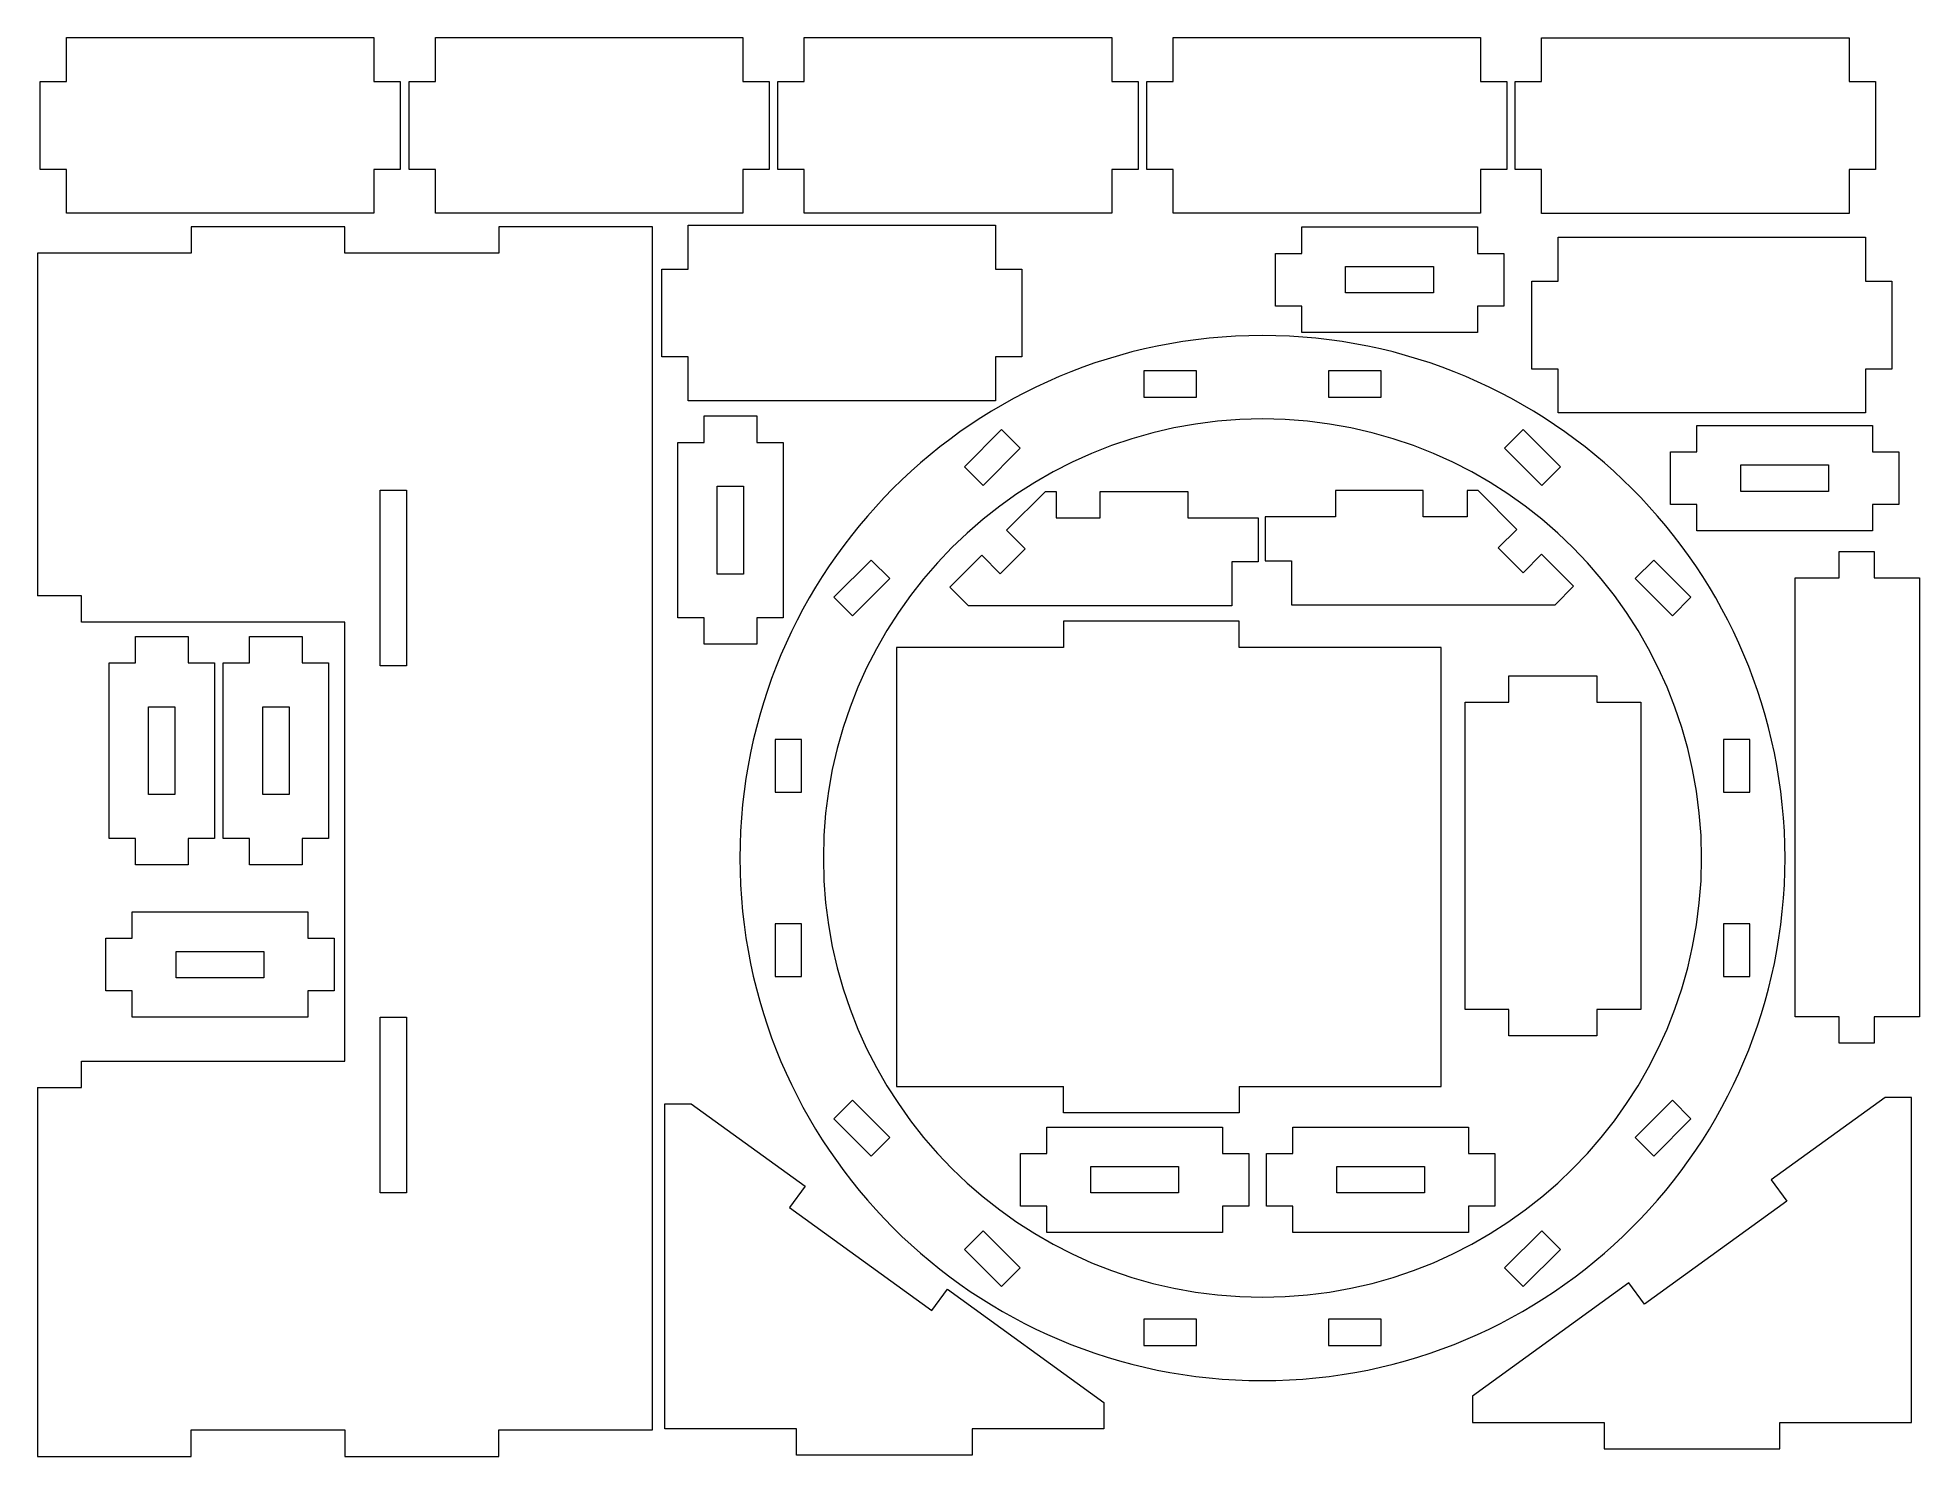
# Model space of a CAD drawing. Header units: millimetres. Extents: x 2 to 216, y 2 to 163.
import ezdxf

# ---------------------------------------------------------------- set-up
doc = ezdxf.new("R2010")
doc.units = ezdxf.units.MM
doc.layers.add('Front$1', color=7, linetype='Continuous', true_color=0xffffff)

msp = doc.modelspace()

# ---------------------------------------------------------------- linework, layer by layer
at = {"layer": 'Front$1', "color": 155, "linetype": 'Continuous', "lineweight": 18, "extrusion": (0, 1, 3.44509e-16)}
for p, q in [((4.9, 163.22), (39.9, 163.22)), ((4.9, 158.22), (4.9, 163.22)), ((39.9, 163.22), (39.9, 158.22)), ((46.9, 163.22), (81.9, 163.22)), ((46.9, 158.22), (46.9, 163.22)), ((81.9, 163.22), (81.9, 158.22)), ((88.9, 163.22), (123.9, 163.22)), ((88.9, 158.22), (88.9, 163.22)), ((123.9, 163.22), (123.9, 158.22)), ((130.9, 163.22), (165.9, 163.22)), ((130.9, 158.22), (130.9, 163.22)), ((165.9, 163.22), (165.9, 158.22)), ((172.86, 163.21), (207.86, 163.21)), ((172.86, 158.21), (172.86, 163.21)), ((207.86, 163.21), (207.86, 158.21)), ((1.9, 158.22), (4.9, 158.22)), ((1.9, 148.22), (1.9, 158.22)), ((39.9, 158.22), (42.9, 158.22)), ((42.9, 158.22), (42.9, 148.22)), ((43.9, 158.22), (46.9, 158.22)), ((43.9, 148.22), (43.9, 158.22)), ((81.9, 158.22), (84.9, 158.22)), ((84.9, 158.22), (84.9, 148.22)), ((85.9, 158.22), (88.9, 158.22)), ((85.9, 148.22), (85.9, 158.22)), ((123.9, 158.22), (126.9, 158.22)), ((126.9, 158.22), (126.9, 148.22)), ((127.9, 158.22), (130.9, 158.22)), ((127.9, 148.22), (127.9, 158.22)), ((165.9, 158.22), (168.9, 158.22)), ((168.9, 158.22), (168.9, 148.22)), ((169.86, 158.21), (172.86, 158.21)), ((169.86, 148.21), (169.86, 158.21)), ((207.86, 158.21), (210.86, 158.21)), ((210.86, 158.21), (210.86, 148.21)), ((4.9, 148.22), (1.9, 148.22)), ((4.9, 143.22), (4.9, 148.22)), ((39.9, 148.22), (39.9, 143.22)), ((42.9, 148.22), (39.9, 148.22)), ((46.9, 148.22), (43.9, 148.22)), ((46.9, 143.22), (46.9, 148.22)), ((81.9, 148.22), (81.9, 143.22)), ((84.9, 148.22), (81.9, 148.22)), ((88.9, 148.22), (85.9, 148.22)), ((88.9, 143.22), (88.9, 148.22)), ((123.9, 148.22), (123.9, 143.22)), ((126.9, 148.22), (123.9, 148.22)), ((130.9, 148.22), (127.9, 148.22)), ((130.9, 143.22), (130.9, 148.22)), ((165.9, 148.22), (165.9, 143.22)), ((168.9, 148.22), (165.9, 148.22)), ((172.86, 148.21), (169.86, 148.21)), ((172.86, 143.21), (172.86, 148.21)), ((207.86, 148.21), (207.86, 143.21)), ((210.86, 148.21), (207.86, 148.21)), ((39.9, 143.22), (4.9, 143.22)), ((19.1, 141.68), (19.1, 138.68)), ((36.6, 141.68), (19.1, 141.68)), ((36.6, 138.68), (36.6, 141.68)), ((81.9, 143.22), (46.9, 143.22)), ((71.6, 141.68), (54.1, 141.68)), ((54.1, 141.68), (54.1, 138.68)), ((71.6, 4.68), (71.6, 141.68)), ((75.68, 141.87), (110.68, 141.87)), ((75.68, 136.87), (75.68, 141.87)), ((123.9, 143.22), (88.9, 143.22)), ((110.68, 141.87), (110.68, 136.87)), ((165.9, 143.22), (130.9, 143.22)), ((145.54, 138.66), (145.54, 141.66)), ((145.54, 141.66), (165.54, 141.66)), ((165.54, 141.66), (165.54, 138.66)), ((207.86, 143.21), (172.86, 143.21)), ((174.74, 140.49), (209.74, 140.49)), ((174.74, 135.49), (174.74, 140.49)), ((209.74, 140.49), (209.74, 135.49)), ((19.1, 138.68), (1.6, 138.68)), ((1.6, 138.68), (1.6, 99.68)), ((54.1, 138.68), (36.6, 138.68)), ((142.54, 132.66), (142.54, 138.66)), ((142.54, 138.66), (145.54, 138.66)), ((150.54, 137.16), (160.54, 137.16)), ((150.54, 134.16), (150.54, 137.16)), ((160.54, 137.16), (160.54, 134.16)), ((165.54, 138.66), (168.54, 138.66)), ((168.54, 138.66), (168.54, 132.66)), ((72.68, 136.87), (75.68, 136.87)), ((72.68, 126.87), (72.68, 136.87)), ((110.68, 136.87), (113.68, 136.87)), ((113.68, 136.87), (113.68, 126.87)), ((171.74, 135.49), (174.74, 135.49)), ((171.74, 125.49), (171.74, 135.49)), ((209.74, 135.49), (212.74, 135.49)), ((212.74, 135.49), (212.74, 125.49)), ((160.54, 134.16), (150.54, 134.16)), ((145.54, 132.66), (142.54, 132.66)), ((145.54, 129.66), (145.54, 132.66)), ((168.54, 132.66), (165.54, 132.66)), ((165.54, 132.66), (165.54, 129.66)), ((165.54, 129.66), (145.54, 129.66)), ((75.68, 126.87), (72.68, 126.87)), ((75.68, 121.87), (75.68, 126.87)), ((110.68, 126.87), (110.68, 121.87)), ((113.68, 126.87), (110.68, 126.87)), ((127.57, 125.3), (127.57, 122.3)), ((133.57, 125.3), (127.57, 125.3)), ((133.57, 122.3), (133.57, 125.3)), ((148.57, 125.3), (148.57, 122.3)), ((154.57, 125.3), (148.57, 125.3)), ((154.57, 122.3), (154.57, 125.3)), ((174.74, 125.49), (171.74, 125.49)), ((174.74, 120.49), (174.74, 125.49)), ((209.74, 125.49), (209.74, 120.49)), ((212.74, 125.49), (209.74, 125.49)), ((127.57, 122.3), (133.57, 122.3)), ((148.57, 122.3), (154.57, 122.3)), ((110.68, 121.87), (75.68, 121.87)), ((77.49, 117.14), (77.49, 120.14)), ((77.49, 120.14), (83.49, 120.14)), ((83.49, 120.14), (83.49, 117.14)), ((209.74, 120.49), (174.74, 120.49)), ((111.37, 118.59), (107.13, 114.35)), ((113.49, 116.47), (111.37, 118.59)), ((170.77, 118.59), (168.64, 116.47)), ((175.01, 114.35), (170.77, 118.59)), ((190.54, 116.06), (190.54, 119.06)), ((190.54, 119.06), (210.54, 119.06)), ((210.54, 119.06), (210.54, 116.06)), ((74.49, 97.14), (74.49, 117.14)), ((74.49, 117.14), (77.49, 117.14)), ((83.49, 117.14), (86.49, 117.14)), ((86.49, 117.14), (86.49, 97.14)), ((109.25, 112.22), (113.49, 116.47)), ((168.64, 116.47), (172.89, 112.22)), ((187.54, 110.06), (187.54, 116.06)), ((187.54, 116.06), (190.54, 116.06)), ((210.54, 116.06), (213.54, 116.06)), ((213.54, 116.06), (213.54, 110.06)), ((107.13, 114.35), (109.25, 112.22)), ((172.89, 112.22), (175.01, 114.35)), ((195.54, 111.56), (195.54, 114.56)), ((195.54, 114.56), (205.54, 114.56)), ((205.54, 114.56), (205.54, 111.56)), ((40.6, 111.68), (43.6, 111.68)), ((40.6, 91.68), (40.6, 111.68)), ((43.6, 111.68), (43.6, 91.68)), ((78.99, 112.14), (81.99, 112.14)), ((78.99, 102.14), (78.99, 112.14)), ((81.99, 112.14), (81.99, 102.14)), ((111.93, 107.13), (116.35, 111.54)), ((116.35, 111.54), (117.59, 111.54)), ((117.59, 111.54), (117.59, 108.54)), ((122.59, 111.54), (132.59, 111.54)), ((122.59, 108.54), (122.59, 111.54)), ((132.59, 111.54), (132.59, 108.54)), ((159.38, 111.64), (149.38, 111.64)), ((149.38, 111.64), (149.38, 108.64)), ((159.38, 108.64), (159.38, 111.64)), ((165.62, 111.64), (164.38, 111.64)), ((164.38, 111.64), (164.38, 108.64)), ((170.04, 107.23), (165.62, 111.64)), ((205.54, 111.56), (195.54, 111.56)), ((190.54, 110.06), (187.54, 110.06)), ((190.54, 107.06), (190.54, 110.06)), ((213.54, 110.06), (210.54, 110.06)), ((210.54, 110.06), (210.54, 107.06)), ((117.59, 108.54), (122.59, 108.54)), ((132.59, 108.54), (140.59, 108.54)), ((140.59, 108.54), (140.59, 103.54)), ((141.38, 108.64), (141.38, 103.64)), ((149.38, 108.64), (141.38, 108.64)), ((164.38, 108.64), (159.38, 108.64)), ((167.91, 105.11), (170.04, 107.23)), ((111.22, 102.18), (114.05, 105.01)), ((114.05, 105.01), (111.93, 107.13)), ((170.74, 102.28), (167.91, 105.11)), ((210.54, 107.06), (190.54, 107.06)), ((96.52, 103.74), (92.28, 99.5)), ((98.64, 101.62), (96.52, 103.74)), ((105.47, 100.66), (109.1, 104.3)), ((109.1, 104.3), (111.22, 102.18)), ((137.59, 103.54), (137.59, 98.54)), ((140.59, 103.54), (137.59, 103.54)), ((141.38, 103.64), (144.38, 103.64)), ((144.38, 103.64), (144.38, 98.64)), ((172.86, 104.4), (170.74, 102.28)), ((176.5, 100.76), (172.86, 104.4)), ((185.62, 103.74), (183.49, 101.62)), ((189.86, 99.5), (185.62, 103.74)), ((206.72, 101.72), (206.72, 104.72)), ((206.72, 104.72), (210.72, 104.72)), ((210.72, 104.72), (210.72, 101.72)), ((81.99, 102.14), (78.99, 102.14)), ((94.4, 97.38), (98.64, 101.62)), ((174.38, 98.64), (176.5, 100.76)), ((183.49, 101.62), (187.74, 97.38)), ((201.72, 51.72), (201.72, 101.72)), ((201.72, 101.72), (206.72, 101.72)), ((210.72, 101.72), (215.87, 101.72)), ((215.87, 101.72), (215.87, 51.72)), ((6.6, 99.68), (1.6, 99.68)), ((6.6, 96.68), (6.6, 99.68)), ((92.28, 99.5), (94.4, 97.38)), ((107.59, 98.54), (105.47, 100.66)), ((144.38, 98.64), (174.38, 98.64)), ((187.74, 97.38), (189.86, 99.5)), ((36.6, 96.68), (6.6, 96.68)), ((36.6, 46.68), (36.6, 96.68)), ((77.49, 97.14), (74.49, 97.14)), ((77.49, 94.14), (77.49, 97.14)), ((86.49, 97.14), (83.49, 97.14)), ((83.49, 97.14), (83.49, 94.14)), ((137.59, 98.54), (107.59, 98.54)), ((138.41, 96.79), (118.41, 96.79)), ((118.41, 96.79), (118.41, 93.79)), ((138.41, 93.79), (138.41, 96.79)), ((12.74, 92.03), (12.74, 95.03)), ((12.74, 95.03), (18.74, 95.03)), ((18.74, 95.03), (18.74, 92.03)), ((25.74, 92.03), (25.74, 95.03)), ((25.74, 95.03), (31.74, 95.03)), ((31.74, 95.03), (31.74, 92.03)), ((83.49, 94.14), (77.49, 94.14)), ((99.41, 93.79), (99.41, 43.79)), ((118.41, 93.79), (99.41, 93.79)), ((161.41, 93.79), (138.41, 93.79)), ((161.41, 43.79), (161.41, 93.79)), ((9.74, 92.03), (12.74, 92.03)), ((9.74, 72.03), (9.74, 92.03)), ((18.74, 92.03), (21.74, 92.03)), ((21.74, 92.03), (21.74, 72.03)), ((22.74, 92.03), (25.74, 92.03)), ((22.74, 72.03), (22.74, 92.03)), ((31.74, 92.03), (34.74, 92.03)), ((34.74, 92.03), (34.74, 72.03)), ((43.6, 91.68), (40.6, 91.68)), ((169.14, 90.56), (179.14, 90.56)), ((169.14, 87.56), (169.14, 90.56)), ((179.14, 90.56), (179.14, 87.56)), ((14.24, 87.03), (17.24, 87.03)), ((14.24, 77.03), (14.24, 87.03)), ((17.24, 87.03), (17.24, 77.03)), ((27.24, 87.03), (30.24, 87.03)), ((27.24, 77.03), (27.24, 87.03)), ((30.24, 87.03), (30.24, 77.03)), ((164.14, 52.56), (164.14, 87.56)), ((164.14, 87.56), (169.14, 87.56)), ((179.14, 87.56), (184.14, 87.56)), ((184.14, 87.56), (184.14, 52.56)), ((88.57, 83.3), (85.57, 83.3)), ((85.57, 83.3), (85.57, 77.3)), ((88.57, 77.3), (88.57, 83.3)), ((193.57, 83.3), (193.57, 77.3)), ((196.57, 83.3), (193.57, 83.3)), ((196.57, 77.3), (196.57, 83.3)), ((85.57, 77.3), (88.57, 77.3)), ((193.57, 77.3), (196.57, 77.3)), ((17.24, 77.03), (14.24, 77.03)), ((30.24, 77.03), (27.24, 77.03)), ((12.74, 72.03), (9.74, 72.03)), ((12.74, 69.03), (12.74, 72.03)), ((21.74, 72.03), (18.74, 72.03)), ((18.74, 72.03), (18.74, 69.03)), ((25.74, 72.03), (22.74, 72.03)), ((25.74, 69.03), (25.74, 72.03)), ((34.74, 72.03), (31.74, 72.03)), ((31.74, 72.03), (31.74, 69.03)), ((18.74, 69.03), (12.74, 69.03)), ((31.74, 69.03), (25.74, 69.03)), ((12.37, 60.68), (12.37, 63.68)), ((12.37, 63.68), (32.37, 63.68)), ((32.37, 63.68), (32.37, 60.68)), ((88.57, 62.3), (85.57, 62.3)), ((85.57, 62.3), (85.57, 56.3)), ((88.57, 56.3), (88.57, 62.3)), ((196.57, 62.3), (193.57, 62.3)), ((193.57, 62.3), (193.57, 56.3)), ((196.57, 56.3), (196.57, 62.3)), ((9.37, 54.68), (9.37, 60.68)), ((9.37, 60.68), (12.37, 60.68)), ((32.37, 60.68), (35.37, 60.68)), ((35.37, 60.68), (35.37, 54.68)), ((17.37, 59.18), (27.37, 59.18)), ((17.37, 56.18), (17.37, 59.18)), ((27.37, 59.18), (27.37, 56.18)), ((27.37, 56.18), (17.37, 56.18)), ((85.57, 56.3), (88.57, 56.3)), ((193.57, 56.3), (196.57, 56.3)), ((12.37, 54.68), (9.37, 54.68)), ((12.37, 51.68), (12.37, 54.68)), ((35.37, 54.68), (32.37, 54.68)), ((32.37, 54.68), (32.37, 51.68)), ((32.37, 51.68), (12.37, 51.68)), ((40.6, 31.68), (40.6, 51.68)), ((40.6, 51.68), (43.6, 51.68)), ((43.6, 51.68), (43.6, 31.68)), ((169.14, 52.56), (164.14, 52.56)), ((169.14, 49.56), (169.14, 52.56)), ((184.14, 52.56), (179.14, 52.56)), ((179.14, 52.56), (179.14, 49.56)), ((206.72, 51.72), (201.72, 51.72)), ((206.72, 48.72), (206.72, 51.72)), ((210.72, 51.72), (210.72, 48.72)), ((215.87, 51.72), (210.72, 51.72)), ((179.14, 49.56), (169.14, 49.56)), ((210.72, 48.72), (206.72, 48.72)), ((6.6, 43.68), (6.6, 46.68)), ((6.6, 46.68), (36.6, 46.68)), ((1.6, 43.68), (1.6, 1.68)), ((1.6, 43.68), (6.6, 43.68)), ((99.41, 43.79), (118.41, 43.79)), ((118.41, 40.79), (118.41, 43.79)), ((138.41, 43.79), (161.41, 43.79)), ((138.41, 43.79), (138.41, 40.79)), ((73.02, 41.81), (76.02, 41.81)), ((73.02, 4.81), (73.02, 41.81)), ((76.02, 41.81), (88.98, 32.43)), ((94.4, 42.22), (92.28, 40.1)), ((98.64, 37.98), (94.4, 42.22)), ((138.41, 40.79), (118.41, 40.79)), ((187.74, 42.22), (183.49, 37.98)), ((189.86, 40.1), (187.74, 42.22)), ((211.97, 42.53), (199.01, 33.15)), ((214.97, 42.53), (211.97, 42.53)), ((214.97, 5.53), (214.97, 42.53)), ((92.28, 40.1), (96.52, 35.86)), ((116.52, 36.18), (116.52, 39.18)), ((116.52, 39.18), (136.52, 39.18)), ((136.52, 39.18), (136.52, 36.18)), ((144.52, 36.18), (144.52, 39.18)), ((144.52, 39.18), (164.52, 39.18)), ((164.52, 39.18), (164.52, 36.18)), ((185.62, 35.86), (189.86, 40.1)), ((96.52, 35.86), (98.64, 37.98)), ((183.49, 37.98), (185.62, 35.86)), ((113.52, 30.18), (113.52, 36.18)), ((113.52, 36.18), (116.52, 36.18)), ((121.52, 34.68), (131.52, 34.68)), ((121.52, 31.68), (121.52, 34.68)), ((131.52, 34.68), (131.52, 31.68)), ((136.52, 36.18), (139.52, 36.18)), ((139.52, 36.18), (139.52, 30.18)), ((141.52, 30.18), (141.52, 36.18)), ((141.52, 36.18), (144.52, 36.18)), ((149.52, 34.68), (159.52, 34.68)), ((149.52, 31.68), (149.52, 34.68)), ((159.52, 34.68), (159.52, 31.68)), ((164.52, 36.18), (167.52, 36.18)), ((167.52, 36.18), (167.52, 30.18)), ((88.98, 32.43), (87.22, 30)), ((199.01, 33.15), (200.77, 30.72)), ((43.6, 31.68), (40.6, 31.68)), ((116.52, 30.18), (113.52, 30.18)), ((116.52, 27.18), (116.52, 30.18)), ((131.52, 31.68), (121.52, 31.68)), ((139.52, 30.18), (136.52, 30.18)), ((136.52, 30.18), (136.52, 27.18)), ((144.52, 30.18), (141.52, 30.18)), ((144.52, 27.18), (144.52, 30.18)), ((159.52, 31.68), (149.52, 31.68)), ((167.52, 30.18), (164.52, 30.18)), ((164.52, 30.18), (164.52, 27.18)), ((200.77, 30.72), (184.56, 19)), ((87.22, 30), (103.43, 18.27)), ((109.25, 27.37), (107.13, 25.25)), ((113.49, 23.13), (109.25, 27.37)), ((136.52, 27.18), (116.52, 27.18)), ((164.52, 27.18), (144.52, 27.18)), ((172.89, 27.37), (168.64, 23.13)), ((175.01, 25.25), (172.89, 27.37)), ((107.13, 25.25), (111.37, 21.01)), ((170.77, 21.01), (175.01, 25.25)), ((111.37, 21.01), (113.49, 23.13)), ((182.8, 21.43), (164.97, 8.53)), ((168.64, 23.13), (170.77, 21.01)), ((184.56, 19), (182.8, 21.43)), ((103.43, 18.27), (105.19, 20.7)), ((105.19, 20.7), (123.02, 7.81)), ((133.57, 17.3), (127.57, 17.3)), ((127.57, 17.3), (127.57, 14.3)), ((133.57, 14.3), (133.57, 17.3)), ((154.57, 17.3), (148.57, 17.3)), ((148.57, 17.3), (148.57, 14.3)), ((154.57, 14.3), (154.57, 17.3)), ((127.57, 14.3), (133.57, 14.3)), ((148.57, 14.3), (154.57, 14.3)), ((123.02, 7.81), (123.02, 4.81)), ((164.97, 8.53), (164.97, 5.53)), ((19.1, 1.68), (19.1, 4.68)), ((19.1, 4.68), (36.6, 4.68)), ((36.6, 4.68), (36.6, 1.68)), ((54.1, 1.68), (54.1, 4.68)), ((54.1, 4.68), (71.6, 4.68)), ((88.02, 4.81), (73.02, 4.81)), ((88.02, 1.81), (88.02, 4.81)), ((108.02, 4.81), (108.02, 1.81)), ((123.02, 4.81), (108.02, 4.81)), ((164.97, 5.53), (179.97, 5.53)), ((179.97, 5.53), (179.97, 2.53)), ((199.97, 2.53), (199.97, 5.53)), ((199.97, 5.53), (214.97, 5.53)), ((179.97, 2.53), (199.97, 2.53)), ((1.6, 1.68), (19.1, 1.68)), ((36.6, 1.68), (54.1, 1.68)), ((108.02, 1.81), (88.02, 1.81))]:
    msp.add_line(p, q, dxfattribs=at)
at = {"layer": 'Front$1', "color": 155, "linetype": 'Continuous', "lineweight": 18, "extrusion": (0, 3.44509e-16, -1)}
for radius in [59.5, 50]:
    msp.add_circle((-141.07, 69.8), radius, dxfattribs=at)

doc.saveas('drawing.dxf')
